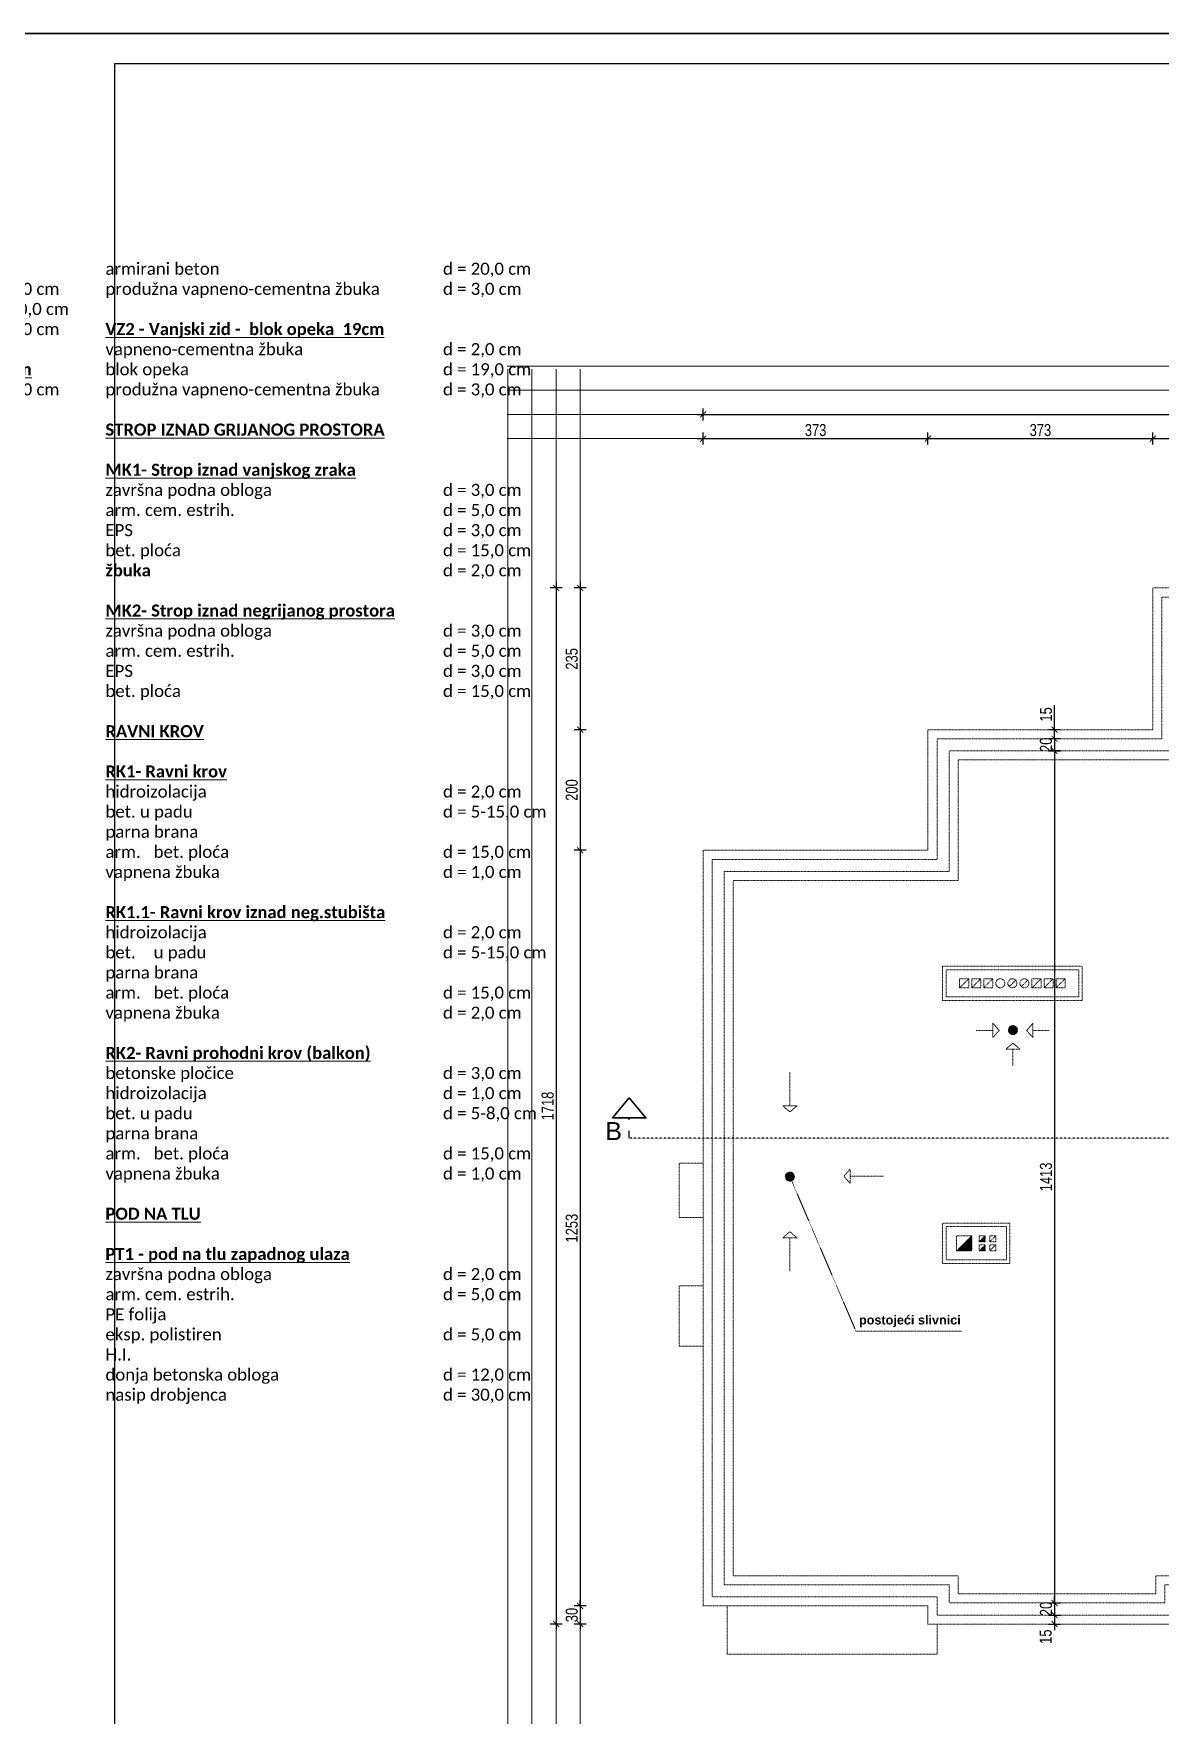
# Model space of a CAD drawing. Header units: millimetres. Extents: x 195897 to 285417, y -229751 to -116129.
# Drawn here: x 237595 to 239464, y -223615 to -220827 of the extents above; entities that cross this region are included whole.
import ezdxf

# ---------------------------------------------------------------- set-up
doc = ezdxf.new("R2010")
doc.units = ezdxf.units.MM
doc.header["$PDMODE"] = 2
doc.linetypes.add('ACAD_ISO03W100', pattern=[30, 12, -18])
doc.linetypes.add('HIDDEN', pattern=[0.375, 0.25, -0.125])
doc.layers.get('0').update_dxf_attribs({"lineweight": 0})
doc.layers.get('Defpoints').update_dxf_attribs({"color": 250, "lineweight": 0})
for name, color, linetype, lineweight in [('05-podgled-tanko', 144, 'HIDDEN', 0), ('07-kote', 70, 'Continuous', 9), ('D-šrafura', 252, 'Continuous', 9), ('Kote', 1, 'Continuous', 15)]:
    doc.layers.add(name, color=color, linetype=linetype, lineweight=lineweight)
doc.layers.add('Kucni_broj', color=2, linetype='Continuous', plot=False)
doc.layers.add('SAST_Linija sastavnice', color=255, linetype='Continuous', plot=False)
doc.layers.add('zidovi', color=1, linetype='Continuous')
doc.styles.add('OPIS', font='hrcom.shx', dxfattribs={"width": 0.8, "height": 20})
doc.styles.get("Standard").update_dxf_attribs({"font": 'arial.ttf', "height": 600})
doc.styles.add('tahoma10', font='tahoma.ttf', dxfattribs={"height": 2})
doc.styles.add('Tekst15', font='arial.ttf', dxfattribs={"height": 15})
doc.dimstyles.new('ISO-25', dxfattribs={"dimtxt": 20, "dimasz": 10, "dimexe": 10, "dimexo": 10, "dimgap": 4, "dimtad": 1, "dimdec": 0, "dimtxsty": 'OPIS', "dimblk": 'ARCHTICK', "dimcen": 10, "dimdle": 10, "dimadec": 0, "dimazin": 0, "dimtfac": 1, "dimtdec": 0, "dimtix": 1, "dimtmove": 0, "dimatfit": 3, "dimldrblk": 'ARCHTICK', "dimfxl": 10, "dimfxlon": 1, "dimarcsym": 0})

# ---------------------------------------------------------------- blocks, each defined once
blk = doc.blocks.new('_ArchTick')
at = {"color": 0, "linetype": 'ByBlock', "lineweight": 0, "const_width": 0.15}
blk.add_lwpolyline([(-0.5, -0.5), (0.5, 0.5)], dxfattribs=at)
blk = doc.blocks.new('*D1706')
at = {"layer": '07-kote', "color": 0, "linetype": 'ByBlock', "lineweight": -2, "ltscale": 5, "transparency": 16777216}
for p, q in [((238695.4, -221498.2), (239088.4, -221498.2)), ((238705.4, -221508.2), (238705.4, -221488.2)), ((239078.4, -221508.2), (239078.4, -221488.2))]:
    blk.add_line(p, q, dxfattribs=at)
at = {"layer": 'Defpoints', "color": 0, "linetype": 'ByBlock', "ltscale": 5, "transparency": 16777216}
for p in [(239078.4, -221498.2), (238705.4, -222181), (239078.4, -222181)]:
    blk.add_point(p, dxfattribs=at)
at = {"layer": '07-kote', "color": 0, "linetype": 'ByBlock', "lineweight": -2, "ltscale": 5, "transparency": 16777216, "xscale": 10, "yscale": 10, "zscale": 10, "rotation": 180}
blk.add_blockref('_ArchTick', (238705.4, -221498.2), dxfattribs=at)
at = {"layer": '07-kote', "color": 0, "linetype": 'ByBlock', "lineweight": -2, "ltscale": 5, "transparency": 16777216, "xscale": 10, "yscale": 10, "zscale": 10}
blk.add_blockref('_ArchTick', (239078.4, -221498.2), dxfattribs=at)
at = {"layer": '07-kote', "color": 0, "linetype": 'ByBlock', "ltscale": 5, "transparency": 16777216, "insert": (238891.9, -221484.2), "char_height": 20, "attachment_point": 5, "style": 'OPIS'}
blk.add_mtext('373', dxfattribs=at)
blk = doc.blocks.new('*D1707')
at = {"layer": '07-kote', "color": 0, "linetype": 'ByBlock', "lineweight": -2, "ltscale": 5, "transparency": 16777216}
for p, q in [((239068.4, -221498.2), (239461.4, -221498.2)), ((239078.4, -221508.2), (239078.4, -221488.2)), ((239451.4, -221508.2), (239451.4, -221488.2))]:
    blk.add_line(p, q, dxfattribs=at)
at = {"layer": 'Defpoints', "color": 0, "linetype": 'ByBlock', "ltscale": 5, "transparency": 16777216}
for p in [(239451.4, -221498.2), (239451.4, -221746), (239078.4, -222181)]:
    blk.add_point(p, dxfattribs=at)
at = {"layer": '07-kote', "color": 0, "linetype": 'ByBlock', "lineweight": -2, "ltscale": 5, "transparency": 16777216, "xscale": 10, "yscale": 10, "zscale": 10, "rotation": 180}
blk.add_blockref('_ArchTick', (239078.4, -221498.2), dxfattribs=at)
at = {"layer": '07-kote', "color": 0, "linetype": 'ByBlock', "lineweight": -2, "ltscale": 5, "transparency": 16777216, "xscale": 10, "yscale": 10, "zscale": 10}
blk.add_blockref('_ArchTick', (239451.4, -221498.2), dxfattribs=at)
at = {"layer": '07-kote', "color": 0, "linetype": 'ByBlock', "ltscale": 5, "transparency": 16777216, "insert": (239264.9, -221484.2), "char_height": 20, "attachment_point": 5, "style": 'OPIS'}
blk.add_mtext('373', dxfattribs=at)
blk = doc.blocks.new('*D1708')
at = {"layer": '07-kote', "color": 0, "linetype": 'ByBlock', "lineweight": -2, "ltscale": 5, "transparency": 16777216}
for p, q in [((239441.4, -221498.2), (240262.4, -221498.2)), ((239451.4, -221508.2), (239451.4, -221488.2)), ((240252.4, -221508.2), (240252.4, -221488.2))]:
    blk.add_line(p, q, dxfattribs=at)
at = {"layer": 'Defpoints', "color": 0, "linetype": 'ByBlock', "ltscale": 5, "transparency": 16777216}
for p in [(240252.4, -221498.2), (239451.4, -221746), (240252.4, -221746)]:
    blk.add_point(p, dxfattribs=at)
at = {"layer": '07-kote', "color": 0, "linetype": 'ByBlock', "lineweight": -2, "ltscale": 5, "transparency": 16777216, "xscale": 10, "yscale": 10, "zscale": 10, "rotation": 180}
blk.add_blockref('_ArchTick', (239451.4, -221498.2), dxfattribs=at)
at = {"layer": '07-kote', "color": 0, "linetype": 'ByBlock', "lineweight": -2, "ltscale": 5, "transparency": 16777216, "xscale": 10, "yscale": 10, "zscale": 10}
blk.add_blockref('_ArchTick', (240252.4, -221498.2), dxfattribs=at)
at = {"layer": '07-kote', "color": 0, "linetype": 'ByBlock', "ltscale": 5, "transparency": 16777216, "insert": (239851.9, -221484.2), "char_height": 20, "attachment_point": 5, "style": 'OPIS'}
blk.add_mtext('801', dxfattribs=at)
blk = doc.blocks.new('*D1710')
at = {"layer": '07-kote', "color": 0, "linetype": 'ByBlock', "lineweight": -2, "ltscale": 5, "transparency": 16777216}
for p, q in [((238511.4, -221746), (238491.4, -221746)), ((238501.4, -221736), (238501.4, -221991)), ((238511.4, -221981), (238491.4, -221981))]:
    blk.add_line(p, q, dxfattribs=at)
at = {"layer": 'Defpoints', "color": 0, "linetype": 'ByBlock', "ltscale": 5, "transparency": 16777216}
for p in [(239451.4, -221746), (238501.4, -221981), (239451.4, -221981)]:
    blk.add_point(p, dxfattribs=at)
at = {"layer": '07-kote', "color": 0, "linetype": 'ByBlock', "lineweight": -2, "ltscale": 5, "transparency": 16777216, "xscale": 10, "yscale": 10, "zscale": 10}
for p, rotation in [((238501.4, -221746), 90), ((238501.4, -221981), 270)]:
    blk.add_blockref('_ArchTick', p, dxfattribs=dict(at, rotation=rotation))
at = {"layer": '07-kote', "color": 0, "linetype": 'ByBlock', "ltscale": 5, "transparency": 16777216, "insert": (238487.4, -221863.5), "char_height": 20, "attachment_point": 5, "rotation": 90, "style": 'OPIS'}
blk.add_mtext('235', dxfattribs=at)
blk = doc.blocks.new('*D1711')
at = {"layer": '07-kote', "color": 0, "linetype": 'ByBlock', "lineweight": -2, "ltscale": 5, "transparency": 16777216}
for p, q in [((238501.4, -221971), (238501.4, -222191)), ((238511.4, -221981), (238491.4, -221981)), ((238511.4, -222181), (238491.4, -222181))]:
    blk.add_line(p, q, dxfattribs=at)
at = {"layer": 'Defpoints', "color": 0, "linetype": 'ByBlock', "ltscale": 5, "transparency": 16777216}
for p in [(239451.4, -221981), (238501.4, -222181), (239078.4, -222181)]:
    blk.add_point(p, dxfattribs=at)
at = {"layer": '07-kote', "color": 0, "linetype": 'ByBlock', "lineweight": -2, "ltscale": 5, "transparency": 16777216, "xscale": 10, "yscale": 10, "zscale": 10}
for p, rotation in [((238501.4, -221981), 90), ((238501.4, -222181), 270)]:
    blk.add_blockref('_ArchTick', p, dxfattribs=dict(at, rotation=rotation))
at = {"layer": '07-kote', "color": 0, "linetype": 'ByBlock', "ltscale": 5, "transparency": 16777216, "insert": (238487.4, -222081), "char_height": 20, "attachment_point": 5, "rotation": 90, "style": 'OPIS'}
blk.add_mtext('200', dxfattribs=at)
blk = doc.blocks.new('*D1712')
at = {"layer": '07-kote', "color": 0, "linetype": 'ByBlock', "lineweight": -2, "ltscale": 5, "transparency": 16777216}
for p, q in [((238511.4, -222181), (238491.4, -222181)), ((238501.4, -222171), (238501.4, -223444)), ((238511.4, -223434), (238491.4, -223434))]:
    blk.add_line(p, q, dxfattribs=at)
at = {"layer": 'Defpoints', "color": 0, "linetype": 'ByBlock', "ltscale": 5, "transparency": 16777216}
for p in [(239078.4, -222181), (238501.4, -223434), (238705.4, -223434)]:
    blk.add_point(p, dxfattribs=at)
at = {"layer": '07-kote', "color": 0, "linetype": 'ByBlock', "lineweight": -2, "ltscale": 5, "transparency": 16777216, "xscale": 10, "yscale": 10, "zscale": 10}
for p, rotation in [((238501.4, -222181), 90), ((238501.4, -223434), 270)]:
    blk.add_blockref('_ArchTick', p, dxfattribs=dict(at, rotation=rotation))
at = {"layer": '07-kote', "color": 0, "linetype": 'ByBlock', "ltscale": 5, "transparency": 16777216, "insert": (238487.4, -222807.5), "char_height": 20, "attachment_point": 5, "rotation": 90, "style": 'OPIS'}
blk.add_mtext('1253', dxfattribs=at)
blk = doc.blocks.new('*D1713')
at = {"layer": '07-kote', "color": 0, "linetype": 'ByBlock', "lineweight": -2, "ltscale": 5, "transparency": 16777216}
for p, q in [((238501.4, -223434), (238501.4, -223424)), ((238511.4, -223434), (238491.4, -223434)), ((238501.4, -223434), (238501.4, -223464)), ((238511.4, -223464), (238491.4, -223464)), ((238501.4, -223464), (238501.4, -223474))]:
    blk.add_line(p, q, dxfattribs=at)
at = {"layer": 'Defpoints', "color": 0, "linetype": 'ByBlock', "ltscale": 5, "transparency": 16777216}
for p in [(238705.4, -223434), (238501.4, -223464), (239078.4, -223464)]:
    blk.add_point(p, dxfattribs=at)
at = {"layer": '07-kote', "color": 0, "linetype": 'ByBlock', "lineweight": -2, "ltscale": 5, "transparency": 16777216, "xscale": 10, "yscale": 10, "zscale": 10}
for p, rotation in [((238501.4, -223434), 270), ((238501.4, -223464), 90)]:
    blk.add_blockref('_ArchTick', p, dxfattribs=dict(at, rotation=rotation))
at = {"layer": '07-kote', "color": 0, "linetype": 'ByBlock', "ltscale": 5, "transparency": 16777216, "insert": (238487.4, -223449), "char_height": 20, "attachment_point": 5, "rotation": 90, "style": 'OPIS'}
blk.add_mtext('30', dxfattribs=at)
blk = doc.blocks.new('*D1717')
at = {"layer": '07-kote', "color": 0, "linetype": 'ByBlock', "lineweight": -2, "ltscale": 5, "transparency": 16777216}
for p, q in [((238695.4, -223698), (239088.4, -223698)), ((238705.4, -223688), (238705.4, -223708)), ((239078.4, -223688), (239078.4, -223708))]:
    blk.add_line(p, q, dxfattribs=at)
at = {"layer": 'Defpoints', "color": 0, "linetype": 'ByBlock', "ltscale": 5, "transparency": 16777216}
for p in [(238705.4, -223434), (239078.4, -223434), (239078.4, -223698)]:
    blk.add_point(p, dxfattribs=at)
at = {"layer": '07-kote', "color": 0, "linetype": 'ByBlock', "lineweight": -2, "ltscale": 5, "transparency": 16777216, "xscale": 10, "yscale": 10, "zscale": 10, "rotation": 180}
blk.add_blockref('_ArchTick', (238705.4, -223698), dxfattribs=at)
at = {"layer": '07-kote', "color": 0, "linetype": 'ByBlock', "lineweight": -2, "ltscale": 5, "transparency": 16777216, "xscale": 10, "yscale": 10, "zscale": 10}
blk.add_blockref('_ArchTick', (239078.4, -223698), dxfattribs=at)
at = {"layer": '07-kote', "color": 0, "linetype": 'ByBlock', "ltscale": 5, "transparency": 16777216, "insert": (238891.9, -223684), "char_height": 20, "attachment_point": 5, "style": 'OPIS'}
blk.add_mtext('373', dxfattribs=at)
blk = doc.blocks.new('*D1718')
at = {"layer": '07-kote', "color": 0, "linetype": 'ByBlock', "lineweight": -2, "ltscale": 5, "transparency": 16777216}
for p, q in [((239068.4, -223698), (239516.4, -223698)), ((239078.4, -223688), (239078.4, -223708)), ((239506.4, -223688), (239506.4, -223708))]:
    blk.add_line(p, q, dxfattribs=at)
at = {"layer": 'Defpoints', "color": 0, "linetype": 'ByBlock', "ltscale": 5, "transparency": 16777216}
for p in [(239078.4, -223434), (239506.4, -223464), (239506.4, -223698)]:
    blk.add_point(p, dxfattribs=at)
at = {"layer": '07-kote', "color": 0, "linetype": 'ByBlock', "lineweight": -2, "ltscale": 5, "transparency": 16777216, "xscale": 10, "yscale": 10, "zscale": 10, "rotation": 180}
blk.add_blockref('_ArchTick', (239078.4, -223698), dxfattribs=at)
at = {"layer": '07-kote', "color": 0, "linetype": 'ByBlock', "lineweight": -2, "ltscale": 5, "transparency": 16777216, "xscale": 10, "yscale": 10, "zscale": 10}
blk.add_blockref('_ArchTick', (239506.4, -223698), dxfattribs=at)
at = {"layer": '07-kote', "color": 0, "linetype": 'ByBlock', "ltscale": 5, "transparency": 16777216, "insert": (239292.4, -223684), "char_height": 20, "attachment_point": 5, "style": 'OPIS'}
blk.add_mtext('428', dxfattribs=at)
blk = doc.blocks.new('*D1723')
at = {"layer": '07-kote', "color": 0, "linetype": 'ByBlock', "lineweight": -2, "ltscale": 5, "transparency": 16777216}
for p, q in [((238695.4, -221458.2), (241379.4, -221458.2)), ((238705.4, -221468.2), (238705.4, -221448.2)), ((241369.4, -221468.2), (241369.4, -221448.2))]:
    blk.add_line(p, q, dxfattribs=at)
at = {"layer": 'Defpoints', "color": 0, "linetype": 'ByBlock', "ltscale": 5, "transparency": 16777216}
for p in [(241369.4, -221458.2), (238705.4, -221488.2), (241369.4, -221488.2)]:
    blk.add_point(p, dxfattribs=at)
at = {"layer": '07-kote', "color": 0, "linetype": 'ByBlock', "lineweight": -2, "ltscale": 5, "transparency": 16777216, "xscale": 10, "yscale": 10, "zscale": 10, "rotation": 180}
blk.add_blockref('_ArchTick', (238705.4, -221458.2), dxfattribs=at)
at = {"layer": '07-kote', "color": 0, "linetype": 'ByBlock', "lineweight": -2, "ltscale": 5, "transparency": 16777216, "xscale": 10, "yscale": 10, "zscale": 10}
blk.add_blockref('_ArchTick', (241369.4, -221458.2), dxfattribs=at)
at = {"layer": '07-kote', "color": 0, "linetype": 'ByBlock', "ltscale": 5, "transparency": 16777216, "insert": (240037.4, -221444.2), "char_height": 20, "attachment_point": 5, "style": 'OPIS'}
blk.add_mtext('2664', dxfattribs=at)
blk = doc.blocks.new('*D1724')
at = {"layer": '07-kote', "color": 0, "linetype": 'ByBlock', "lineweight": -2, "ltscale": 5, "transparency": 16777216}
for p, q in [((239288.2, -221981), (239288.2, -221940.2)), ((239288.2, -221996), (239288.2, -221971)), ((239298.2, -221981), (239278.2, -221981)), ((239298.2, -221996), (239278.2, -221996))]:
    blk.add_line(p, q, dxfattribs=at)
at = {"layer": 'Defpoints', "color": 0, "linetype": 'ByBlock', "ltscale": 5, "transparency": 16777216}
for p in [(239288.2, -221996), (239318.7, -221981), (239318.7, -221996)]:
    blk.add_point(p, dxfattribs=at)
at = {"layer": '07-kote', "color": 0, "linetype": 'ByBlock', "lineweight": -2, "ltscale": 5, "transparency": 16777216, "xscale": 10, "yscale": 10, "zscale": 10}
for p, rotation in [((239288.2, -221981), 90), ((239288.2, -221996), 270)]:
    blk.add_blockref('_ArchTick', p, dxfattribs=dict(at, rotation=rotation))
at = {"layer": '07-kote', "color": 0, "linetype": 'ByBlock', "ltscale": 5, "transparency": 16777216, "insert": (239274.2, -221955.6), "char_height": 20, "attachment_point": 5, "rotation": 90, "style": 'OPIS'}
blk.add_mtext('15', dxfattribs=at)
blk = doc.blocks.new('*D1725')
at = {"layer": '07-kote', "color": 0, "linetype": 'ByBlock', "lineweight": -2, "ltscale": 5, "transparency": 16777216}
for p, q in [((239298.2, -221996), (239278.2, -221996)), ((239288.2, -221996), (239288.2, -221986)), ((239288.2, -221996), (239288.2, -222016)), ((239298.2, -222016), (239278.2, -222016)), ((239288.2, -222016), (239288.2, -222026))]:
    blk.add_line(p, q, dxfattribs=at)
at = {"layer": 'Defpoints', "color": 0, "linetype": 'ByBlock', "ltscale": 5, "transparency": 16777216}
for p in [(239318.7, -221996), (239288.2, -222016), (239540.2, -222016)]:
    blk.add_point(p, dxfattribs=at)
at = {"layer": '07-kote', "color": 0, "linetype": 'ByBlock', "lineweight": -2, "ltscale": 5, "transparency": 16777216, "xscale": 10, "yscale": 10, "zscale": 10}
for p, rotation in [((239288.2, -221996), 270), ((239288.2, -222016), 90)]:
    blk.add_blockref('_ArchTick', p, dxfattribs=dict(at, rotation=rotation))
at = {"layer": '07-kote', "color": 0, "linetype": 'ByBlock', "ltscale": 5, "transparency": 16777216, "insert": (239274.2, -222006), "char_height": 20, "attachment_point": 5, "rotation": 90, "style": 'OPIS'}
blk.add_mtext('20', dxfattribs=at)
blk = doc.blocks.new('*D1726')
at = {"layer": '07-kote', "color": 0, "linetype": 'ByBlock', "lineweight": -2, "ltscale": 5, "transparency": 16777216}
for p, q in [((239278.2, -222016), (239298.2, -222016)), ((239288.2, -222006), (239288.2, -223439)), ((239278.2, -223429), (239298.2, -223429))]:
    blk.add_line(p, q, dxfattribs=at)
at = {"layer": 'Defpoints', "color": 0, "linetype": 'ByBlock', "ltscale": 5, "transparency": 16777216}
for p in [(239264.9, -222016), (239264.2, -223429), (239288.2, -223429)]:
    blk.add_point(p, dxfattribs=at)
at = {"layer": '07-kote', "color": 0, "linetype": 'ByBlock', "lineweight": -2, "ltscale": 5, "transparency": 16777216, "xscale": 10, "yscale": 10, "zscale": 10}
for p, rotation in [((239288.2, -222016), 90), ((239288.2, -223429), 270)]:
    blk.add_blockref('_ArchTick', p, dxfattribs=dict(at, rotation=rotation))
at = {"layer": '07-kote', "color": 0, "linetype": 'ByBlock', "ltscale": 5, "transparency": 16777216, "insert": (239274.2, -222722.5), "char_height": 20, "attachment_point": 5, "rotation": 90, "style": 'OPIS'}
blk.add_mtext('1413', dxfattribs=at)
blk = doc.blocks.new('*D1727')
at = {"layer": '07-kote', "color": 0, "linetype": 'ByBlock', "lineweight": -2, "ltscale": 5, "transparency": 16777216}
for p, q in [((238471.4, -221746), (238451.4, -221746)), ((238461.4, -221736), (238461.4, -223474)), ((238471.4, -223464), (238451.4, -223464))]:
    blk.add_line(p, q, dxfattribs=at)
at = {"layer": 'Defpoints', "color": 0, "linetype": 'ByBlock', "ltscale": 5, "transparency": 16777216}
for p in [(238491.4, -221746), (238461.4, -223464), (238491.4, -223464)]:
    blk.add_point(p, dxfattribs=at)
at = {"layer": '07-kote', "color": 0, "linetype": 'ByBlock', "lineweight": -2, "ltscale": 5, "transparency": 16777216, "xscale": 10, "yscale": 10, "zscale": 10}
for p, rotation in [((238461.4, -221746), 90), ((238461.4, -223464), 270)]:
    blk.add_blockref('_ArchTick', p, dxfattribs=dict(at, rotation=rotation))
at = {"layer": '07-kote', "color": 0, "linetype": 'ByBlock', "ltscale": 5, "transparency": 16777216, "insert": (238447.4, -222605), "char_height": 20, "attachment_point": 5, "rotation": 90, "style": 'OPIS'}
blk.add_mtext('1718', dxfattribs=at)
blk = doc.blocks.new('*D1728')
at = {"layer": '07-kote', "color": 0, "linetype": 'ByBlock', "lineweight": -2, "ltscale": 5, "transparency": 16777216}
for p, q in [((238705.4, -223728), (238705.4, -223748)), ((241369.4, -223728), (241369.4, -223748)), ((238695.4, -223738), (241379.4, -223738))]:
    blk.add_line(p, q, dxfattribs=at)
at = {"layer": 'Defpoints', "color": 0, "linetype": 'ByBlock', "ltscale": 5, "transparency": 16777216}
for p in [(241369.4, -223366), (238705.4, -223434), (241369.4, -223738)]:
    blk.add_point(p, dxfattribs=at)
at = {"layer": '07-kote', "color": 0, "linetype": 'ByBlock', "lineweight": -2, "ltscale": 5, "transparency": 16777216, "xscale": 10, "yscale": 10, "zscale": 10, "rotation": 180}
blk.add_blockref('_ArchTick', (238705.4, -223738), dxfattribs=at)
at = {"layer": '07-kote', "color": 0, "linetype": 'ByBlock', "lineweight": -2, "ltscale": 5, "transparency": 16777216, "xscale": 10, "yscale": 10, "zscale": 10}
blk.add_blockref('_ArchTick', (241369.4, -223738), dxfattribs=at)
at = {"layer": '07-kote', "color": 0, "linetype": 'ByBlock', "ltscale": 5, "transparency": 16777216, "insert": (240037.4, -223724), "char_height": 20, "attachment_point": 5, "style": 'OPIS'}
blk.add_mtext('2664', dxfattribs=at)
blk = doc.blocks.new('*D1907')
at = {"layer": '07-kote', "color": 0, "linetype": 'ByBlock', "lineweight": -2, "ltscale": 5, "transparency": 16777216}
for p, q in [((239288.2, -223429), (239288.2, -223419)), ((239278.2, -223429), (239298.2, -223429)), ((239278.2, -223449), (239298.2, -223449)), ((239288.2, -223429), (239288.2, -223449)), ((239288.2, -223449), (239288.2, -223459))]:
    blk.add_line(p, q, dxfattribs=at)
at = {"layer": 'Defpoints', "color": 0, "linetype": 'ByBlock', "ltscale": 5, "transparency": 16777216}
for p in [(239093.4, -223449), (239113.4, -223429), (239288.2, -223449)]:
    blk.add_point(p, dxfattribs=at)
at = {"layer": '07-kote', "color": 0, "linetype": 'ByBlock', "lineweight": -2, "ltscale": 5, "transparency": 16777216, "xscale": 10, "yscale": 10, "zscale": 10}
for p, rotation in [((239288.2, -223429), 270), ((239288.2, -223449), 90)]:
    blk.add_blockref('_ArchTick', p, dxfattribs=dict(at, rotation=rotation))
at = {"layer": '07-kote', "color": 0, "linetype": 'ByBlock', "ltscale": 5, "transparency": 16777216, "insert": (239274.2, -223439), "char_height": 20, "attachment_point": 5, "rotation": 90, "style": 'OPIS'}
blk.add_mtext('20', dxfattribs=at)
blk = doc.blocks.new('*D1908')
at = {"layer": '07-kote', "color": 0, "linetype": 'ByBlock', "lineweight": -2, "ltscale": 5, "transparency": 16777216}
for p, q in [((239278.2, -223449), (239298.2, -223449)), ((239288.2, -223439), (239288.2, -223474)), ((239278.2, -223464), (239298.2, -223464))]:
    blk.add_line(p, q, dxfattribs=at)
at = {"layer": 'Defpoints', "color": 0, "linetype": 'ByBlock', "ltscale": 5, "transparency": 16777216}
for p in [(239093.4, -223449), (239078.4, -223464), (239288.2, -223464)]:
    blk.add_point(p, dxfattribs=at)
at = {"layer": '07-kote', "color": 0, "linetype": 'ByBlock', "lineweight": -2, "ltscale": 5, "transparency": 16777216, "xscale": 10, "yscale": 10, "zscale": 10}
for p, rotation in [((239288.2, -223449), 90), ((239288.2, -223464), 270)]:
    blk.add_blockref('_ArchTick', p, dxfattribs=dict(at, rotation=rotation))
at = {"layer": '07-kote', "color": 0, "linetype": 'ByBlock', "ltscale": 5, "transparency": 16777216, "insert": (239273.6, -223484.9), "char_height": 20, "attachment_point": 5, "rotation": 90, "style": 'OPIS'}
blk.add_mtext('15', dxfattribs=at)

msp = doc.modelspace()

# ---------------------------------------------------------------- hatches: boundary and pattern name
at = {"layer": '05-podgled-tanko'}
h = msp.add_hatch(color=256, dxfattribs=at)
h.dxf.hatch_style = 1
h.paths.add_polyline_path([(239125.9, -222845), (239150.9, -222845), (239150.9, -222820)])
h.dxf.unprotected_set("ltscale", 0)
h = msp.add_hatch(color=256, dxfattribs=at)
h.dxf.hatch_style = 1
h.paths.add_polyline_path([(239173.4, -222820), (239163.4, -222830), (239173.4, -222830)])
h.paths.add_polyline_path([(239163.4, -222845), (239173.4, -222845), (239173.4, -222835)])
h.dxf.unprotected_set("ltscale", 0)
at = {"layer": 'D-šrafura', "linetype": 'ByBlock', "lineweight": 0, "ltscale": 5}
h = msp.add_hatch(dxfattribs=at)
h.set_pattern_fill('ANSI37', color=256, scale=0.5, angle=180)
h.set_pattern_definition([(225, (480406.9826, -445201.1187), (1.122532015, -1.122532015), []), (315, (480406.9826, -445201.1187), (1.122532015, 1.122532015), [])])
edge = h.paths.add_edge_path()
edge.add_arc((239219.3, -222479.1), 6.5, 0, 360)
h = msp.add_hatch(dxfattribs=at)
h.set_pattern_fill('ANSI37', color=256, scale=0.5)
edge = h.paths.add_edge_path()
edge.add_arc((238849.2, -222722), 6.5, 0, 360)

# ---------------------------------------------------------------- linework, layer by layer
at = {"layer": '05-podgled-tanko', "ltscale": 0.3}
for p, q in [((239108.4, -222379), (239328.4, -222379)), ((239108.4, -222379), (239108.4, -222424)), ((239328.4, -222379), (239328.4, -222424)), ((239328.4, -222424), (239108.4, -222424)), ((239108.4, -222805), (239208.4, -222805)), ((239108.4, -222860), (239108.4, -222805)), ((239208.4, -222860), (239208.4, -222805)), ((239208.4, -222860), (239108.4, -222860))]:
    msp.add_line(p, q, dxfattribs=at)
at = {"layer": '05-podgled-tanko'}
for p, q in [((239145.9, -222394), (239130.9, -222409)), ((239165.9, -222394), (239150.9, -222409)), ((239185.9, -222394), (239170.9, -222409)), ((239265.9, -222394), (239250.9, -222409)), ((239285.9, -222394), (239270.9, -222409)), ((239305.9, -222394), (239290.9, -222409)), ((239223.7, -222396.2), (239213.1, -222406.8)), ((239243.7, -222396.2), (239233.1, -222406.8)), ((239150.9, -222820), (239125.9, -222845)), ((239173.4, -222820), (239163.4, -222830)), ((239173.4, -222835), (239163.4, -222845)), ((239190.9, -222820), (239180.9, -222830)), ((239190.9, -222835), (239180.9, -222845)), ((238745.4, -223434), (238745.4, -223514)), ((239093.4, -223444), (239093.4, -223449)), ((239093.4, -223464), (239093.4, -223514)), ((238745.4, -223514), (239093.4, -223514))]:
    msp.add_line(p, q, dxfattribs=at).dxf.unprotected_set("ltscale", 0)
for points in [[(240251.4, -223256), (240943.4, -223256), (240943.4, -223366), (241369.4, -223366), (241369.4, -221936), (240252.4, -221936), (240252.4, -221746), (239451.4, -221746), (239451.4, -221981), (239078.4, -221981), (239078.4, -222181), (238705.4, -222181), (238705.4, -223434), (239078.4, -223434), (239078.4, -223464), (239506.4, -223464), (239506.4, -223434), (239879.4, -223434), (239879.4, -223310)], [(239829.4, -223310), (239829.4, -223384), (239456.4, -223384), (239456.4, -223414), (239128.4, -223414), (239128.4, -223384), (238755.4, -223384), (238755.4, -222231), (239128.4, -222231), (239128.4, -222031), (239501.4, -222031), (239501.4, -221796), (240202.4, -221796), (240202.4, -221986), (241319.4, -221986), (241319.4, -223316), (240993.4, -223316), (240993.4, -223206), (240252.4, -223206)], [(239196.5, -222479.7), (239186.2, -222491.5), (239186.2, -222467.8), (239196.5, -222479.7)], [(239242.1, -222479.7), (239252.4, -222491.5), (239252.4, -222467.8), (239242.1, -222479.7)], [(239186.2, -222479.7), (239158.5, -222479.7)], [(239219.3, -222500.6), (239231.2, -222510.9), (239207.4, -222510.9), (239219.3, -222500.6)], [(239252.4, -222479.7), (239280.1, -222479.7)], [(239219.3, -222510.9), (239219.3, -222538.6)], [(238849.2, -222604.6), (238849.2, -222549.1)], [(238849.2, -222614.8), (238861.1, -222604.6), (238837.4, -222604.6), (238849.2, -222614.8)], [(238705.4, -222700), (238665.4, -222700), (238665.4, -222790), (238705.4, -222790)], [(238849.2, -222722), (238958.9, -222978.3), (239133.9, -222978.3)], [(238938.8, -222721.4), (238949.1, -222709.6), (238949.1, -222733.3), (238938.8, -222721.4)], [(238949.1, -222721.4), (239004.5, -222721.4)], [(238849.2, -222813.4), (238861.1, -222823.7), (238837.4, -222823.7), (238849.2, -222813.4)], [(238849.2, -222823.7), (238849.2, -222879.1)], [(238705.4, -222903), (238665.4, -222903), (238665.4, -223003), (238705.4, -223003)], [(238740.4, -223399), (239113.4, -223399), (239113.4, -223429), (239471.4, -223429), (239471.4, -223399), (239844.4, -223399), (239844.4, -223310)]]:
    msp.add_lwpolyline(points, dxfattribs=at).dxf.unprotected_set("ltscale", 0)
at = {"layer": '05-podgled-tanko', "ltscale": 0.3}
for points in [[(240237.4, -223241), (240958.4, -223241), (240958.4, -223351), (241354.4, -223351), (241354.4, -221951), (240237.4, -221951), (240237.4, -221761), (239466.4, -221761), (239466.4, -221996), (239093.4, -221996), (239093.4, -222196), (238720.4, -222196), (238720.4, -223419), (239093.4, -223419), (239093.4, -223449), (239491.4, -223449), (239491.4, -223419), (239864.4, -223419), (239864.4, -223310)], [(238740.4, -223399), (238740.4, -222216), (239113.4, -222216), (239113.4, -222016), (239486.4, -222016), (239486.4, -221781), (240217.4, -221781), (240217.4, -221971), (241334.4, -221971), (241334.4, -223331), (240978.4, -223331), (240978.4, -223221), (240237.4, -223221)]]:
    msp.add_lwpolyline(points, dxfattribs=at)
at = {"layer": '05-podgled-tanko'}
for points in [[(239102.4, -222373), (239334.4, -222373), (239334.4, -222430), (239102.4, -222430)], [(239130.9, -222394), (239145.9, -222394), (239145.9, -222409), (239130.9, -222409)], [(239150.9, -222394), (239165.9, -222394), (239165.9, -222409), (239150.9, -222409)], [(239170.9, -222394), (239185.9, -222394), (239185.9, -222409), (239170.9, -222409)], [(239250.9, -222394), (239265.9, -222394), (239265.9, -222409), (239250.9, -222409)], [(239270.9, -222394), (239285.9, -222394), (239285.9, -222409), (239270.9, -222409)], [(239290.9, -222394), (239305.9, -222394), (239305.9, -222409), (239290.9, -222409)], [(239102.4, -222799), (239214.4, -222799), (239214.4, -222866), (239102.4, -222866)], [(239150.9, -222820), (239125.9, -222820), (239125.9, -222845), (239150.9, -222845)], [(239173.4, -222820), (239163.4, -222820), (239163.4, -222830), (239173.4, -222830)], [(239173.4, -222845), (239163.4, -222845), (239163.4, -222835), (239173.4, -222835)], [(239190.9, -222820), (239180.9, -222820), (239180.9, -222830), (239190.9, -222830)], [(239190.9, -222845), (239180.9, -222845), (239180.9, -222835), (239190.9, -222835)]]:
    msp.add_lwpolyline(points, close=True, dxfattribs=at).dxf.unprotected_set("ltscale", 0)
for centre, radius in [((239198.4, -222401.5), 7.5), ((239218.4, -222401.5), 7.5), ((239238.4, -222401.5), 7.5), ((239219.3, -222479.1), 7.5), ((239219.3, -222479.1), 6.5), ((238849.2, -222722), 7.5), ((238849.2, -222722), 6.5)]:
    msp.add_circle(centre, radius, dxfattribs=at).dxf.unprotected_set("ltscale", 0)
at = {"layer": 'Defpoints', "linetype": 'ByBlock', "ltscale": 5}
for points in [[(238380.4, -221378.2), (241675.2, -221378.2)], [(238381.4, -223801), (238381.4, -221383.1)], [(238421.4, -223801), (238421.4, -221383.1)], [(238461.4, -223801), (238461.4, -221383.1)], [(238501.4, -223801), (238501.4, -221383.1)], [(238380.4, -221418.2), (241675.2, -221418.2)], [(238380.4, -221458.2), (241675.2, -221458.2)], [(238380.4, -221498.2), (241675.2, -221498.2)]]:
    msp.add_lwpolyline(points, dxfattribs=at)
at = {"layer": 'Kucni_broj'}
for points in [[(237477, -220826.8), (243417, -220826.8), (243417, -225026.8), (237477, -225026.8)], [(237477, -225026.8), (243417, -225026.8), (243417, -220826.8), (237477, -220826.8)]]:
    msp.add_lwpolyline(points, close=True, dxfattribs=at)
at = {"layer": 'SAST_Linija sastavnice'}
msp.add_lwpolyline([(237729, -224976.8), (243367, -224976.8), (243367, -220876.8), (237729, -220876.8)], close=True, dxfattribs=at)
at = {"layer": 'zidovi', "linetype": 'ACAD_ISO03W100'}
msp.add_line((238582.7, -222658.1), (238582.7, -222624.6), dxfattribs=at)
at = {"layer": 'zidovi', "linetype": 'ACAD_ISO03W100', "ltscale": 0.02}
msp.add_line((241463.4, -222658.1), (238582.7, -222658.1), dxfattribs=at)
at = {"layer": 'zidovi', "lineweight": 35}
msp.add_lwpolyline([(238582.7, -222591.6), (238555, -222624.6), (238610.5, -222624.6), (238582.7, -222591.6)], dxfattribs=at)

# ---------------------------------------------------------------- texts
at = {"color": 1}
note = msp.add_mtext_static_columns([''] * 3, width=766.858, gutter_width=0, height=218.2, dxfattribs=dict(at, insert=(236180, -221206.6), char_height=20, attachment_point=1))
for column, words in zip([note] + note.columns.linked_columns, ['{\\fCalibri|b1|i0|c238|p34;\\L\\C256;VANJSKI ZIDOVI\\fCalibri|b0|i0|c238|p34;\\l\\P\\P\\fCalibri|b1|i0|c238|p34;\\L\\PVZ1 - Vanjski zid - armirani beton  20cm \\l\\P\\fCalibri|b0|i0|c238|p34;vapnena žbuka^I                        ^I^Id = 2,0 cm\\Parmirani beton^I^I^I^I^Id = 20,0 cm\\Pprodužna vapneno-cementna žbuka^I^Id = 3,0 cm\\fCalibri|b1|i0|c238|p34;\\L\\P\\PVZ1.1 - Vanjski zid podruma- arm. beton  20cm \\l\\P\\fCalibri|b0|i0|c238|p34;vapnena žbuka^I                        ^I^Id = 2,0 cm\\Parmirani beton^I^I^I^I^Id = 20,0 cm\\Pprodužna vapneno-cementna žbuka^I^Id = 3,0 cm\\fCalibri|b1|i0|c238|p34;\\L\\P\\PVZ1.2 - Vanjski zid neg. stubišta- arm. beton  20cm \\l\\P\\fCalibri|b0|i0|c238|p34;vapnena žbuka^I                        ^I^Id = 2,0 cm\\Parmirani beton^I^I^I^I^Id = 20,0 cm\\Pprodužna vapneno-cementna žbuka^I^Id = 3,0 cm\\fCalibri|b1|i0|c238|p34;\\L\\P\\PVZ2 - Vanjski zid -  blok opeka  19cm\\l \\L\\P\\fCalibri|b0|i0|c238|p34;\\lvapneno-cementna žbuka^I^I^Id = 2,0 cm\\Pblok opeka^I^I^I^I^I^Id = 19,0 cm\\Pprodužna vapneno-cementna žbuka^I^Id = 3,0 cm\\P\\P\\fCalibri|b1|i0|c238|p34;\\LSTROP IZNAD GRIJANOG PROSTORA\\P \\PMK1- Strop iznad vanjskog zraka\\l\\P\\fCalibri|b0|i0|c238|p34;završna podna obloga ^I^I^I^Id = 3,0 cm\\Parm. cem. estrih.^I^I^I^I^Id = 5,0 cm\\PEPS^I^I^I^I^I^I^Id = 3,0 cm\\Pbet. ploća^I^I^I^I^I^Id = 15,0 cm\\fCalibri|b1|i0|c238|p34;\\Pžbuka ^I^I^I^I^I^I\\fCalibri|b0|i0|c238|p34;d = 2,0 cm\\fCalibri|b1|i0|c238|p34;\\P\\L\\PMK2- Strop iznad negrijanog prostora\\l\\P\\fCalibri|b0|i0|c238|p34;završna podna obloga ^I^I^I^Id = 3,0 cm\\Parm. cem. estrih.^I^I^I^I^Id = 5,0 cm\\PEPS^I^I^I^I^I^I^Id = 3,0 cm\\Pbet. ploća^I^I^I^I^I^Id = 15,0 cm\\fCalibri|b1|i0|c238|p34;\\P\\P\\LRAVNI KROV\\P\\l \\P\\LRK1- Ravni krov \\P\\fCalibri|b0|i0|c238|p34;\\lhidroizolacija^I^I^I^I^Id = 2,0 cm\\Pbet. u padu^I^I^I^I^I^Id = 5-15,0 cm\\Pparna brana\\fCalibri|b1|i0|c238|p34;\\P\\fCalibri|b0|i0|c238|p34;arm.^Ibet. ploća^I^I^I^I^Id = 15,0 cm\\Pvapnena žbuka^I^I^I^I^Id = 1,0 cm\\P\\P\\fCalibri|b1|i0|c238|p34;\\LRK1.1- Ravni krov iznad neg.stubišta\\P\\fCalibri|b0|i0|c238|p34;\\lhidroizolacija^I^I^I^I^Id = 2,0 cm\\Pbet.^Iu padu^I^I^I^I^Id = 5-15,0 cm\\Pparna brana\\fCalibri|b1|i0|c238|p34;\\P\\fCalibri|b0|i0|c238|p34;arm.^Ibet. ploća^I^I^I^I^Id = 15,0 cm\\Pvapnena žbuka^I^I^I^I^Id = 2,0 cm\\fCalibri|b1|i0|c238|p34;\\P\\P\\LRK2- Ravni prohodni krov (balkon)\\P\\fCalibri|b0|i0|c238|p34;\\lbetonske pločice^I\\fCalibri|b1|i0|c238|p34;^I^I^I^I\\fCalibri|b0|i0|c238|p34;d = 3,0 cm\\fCalibri|b1|i0|c238|p34;\\P\\fCalibri|b0|i0|c238|p34;hidroizolacija^I^I^I^I^Id = 1,0 cm\\Pbet. u padu^I^I^I^I^I^Id = 5-8,0 cm\\Pparna brana\\fCalibri|b1|i0|c238|p34;\\P\\fCalibri|b0|i0|c238|p34;arm.^Ibet. ploća^I^I^I^I^Id = 15,0 cm\\Pvapnena žbuka^I^I^I^I^Id = 1,0 cm\\fCalibri|b1|i0|c238|p34;\\P\\P\\LPOD NA TLU\\P\\l\\P\\LPT1 - pod na tlu zapadnog ulaza\\P\\fCalibri|b0|i0|c238|p34;\\lzavršna podna obloga ^I^I^I^Id = 2,0 cm\\Parm. cem. estrih.^I^I^I^I^Id = 5,0 cm\\PPE folija\\Peksp. polistiren ^I^I^I^I^Id = 5,0 cm\\PH.I.\\Pdonja betonska obloga ^I^I^I^Id = 12,0 cm\\Pnasip drobjenca^I^I^I^I^Id = 30,0 cm\\P\\P}', '', '']):
    column.text = words
at = {"layer": '05-podgled-tanko', "insert": (238963.9, -222952.2), "char_height": 15, "attachment_point": 1, "style": 'tahoma10'}
msp.add_mtext_dynamic_manual_height_columns('{\\fArial|b1|i0|c238|p34;postojeći slivnici  }', width=728.147, gutter_width=10, heights=[0], dxfattribs=at).dxf.unprotected_set("ltscale", 0)
at = {"layer": 'Kote', "insert": (238542.8, -222631.5), "char_height": 30, "width": 9972.386, "attachment_point": 1, "style": 'Tekst15'}
msp.add_mtext('\\A1;B', dxfattribs=at)

# ---------------------------------------------------------------- dimensions: what is measured, and where the dimension line sits
at = {"layer": '07-kote', "linetype": 'ByBlock', "ltscale": 5}
for base, p1, p2, picture, middle in [((241369.4, -221458.2), (238705.4, -221488.2), (241369.4, -221488.2), '*D1723', (240037.4, -221444.2)), ((239078.4, -221498.2), (238705.4, -222181), (239078.4, -222181), '*D1706', (238891.9, -221484.2)), ((241369.4, -223738), (238705.4, -223434), (241369.4, -223366), '*D1728', (240037.4, -223724)), ((239078.4, -223698), (238705.4, -223434), (239078.4, -223434), '*D1717', (238891.9, -223684))]:
    dim = msp.add_linear_dim(base=base, p1=p1, p2=p2, dimstyle='ISO-25', dxfattribs=at)
    dim.commit()
    dim.dimension.update_dxf_attribs({"geometry": picture, "text_midpoint": middle})
for base, p1, p2, picture, middle in [((239451.4, -221498.2), (239078.4, -222181), (239451.4, -221746), '*D1707', (239264.9, -221484.2)), ((240252.4, -221498.2), (239451.4, -221746), (240252.4, -221746), '*D1708', (239851.9, -221484.2)), ((239506.4, -223698), (239078.4, -223434), (239506.4, -223464), '*D1718', (239292.4, -223684))]:
    dim = msp.add_linear_dim(base=base, p1=p1, p2=p2, dimstyle='ISO-25', override={"dimtmove": 1}, dxfattribs=at)
    dim.commit()
    dim.dimension.update_dxf_attribs({"geometry": picture, "text_midpoint": middle})
for base, p1, p2, picture, middle in [((238461.4, -223464), (238491.4, -221746), (238491.4, -223464), '*D1727', (238447.4, -222605)), ((238501.4, -221981), (239451.4, -221746), (239451.4, -221981), '*D1710', (238487.4, -221863.5)), ((239288.2, -223429), (239264.9, -222016), (239264.2, -223429), '*D1726', (239274.2, -222722.5))]:
    dim = msp.add_linear_dim(base=base, p1=p1, p2=p2, angle=90, dimstyle='ISO-25', dxfattribs=at)
    dim.commit()
    dim.dimension.update_dxf_attribs({"geometry": picture, "text_midpoint": middle})
dim = msp.add_linear_dim(base=(239288.2, -221996), p1=(239318.7, -221981), p2=(239318.7, -221996), angle=90, dimstyle='ISO-25', dxfattribs=at)
dim.commit()
dim.dimension.update_dxf_attribs({"geometry": '*D1724', "text_midpoint": (239288.2, -221955.6), "dimtype": 160})
for base, p1, p2, picture, middle in [((238501.4, -222181), (239451.4, -221981), (239078.4, -222181), '*D1711', (238487.4, -222081)), ((239288.2, -222016), (239318.7, -221996), (239540.2, -222016), '*D1725', (239274.2, -222006)), ((238501.4, -223434), (239078.4, -222181), (238705.4, -223434), '*D1712', (238487.4, -222807.5)), ((238501.4, -223464), (238705.4, -223434), (239078.4, -223464), '*D1713', (238487.4, -223449)), ((239288.2, -223449), (239113.4, -223429), (239093.4, -223449), '*D1907', (239274.2, -223439))]:
    dim = msp.add_linear_dim(base=base, p1=p1, p2=p2, angle=90, dimstyle='ISO-25', override={"dimtmove": 1}, dxfattribs=at)
    dim.commit()
    dim.dimension.update_dxf_attribs({"geometry": picture, "text_midpoint": middle})
dim = msp.add_linear_dim(base=(239288.2, -223464), p1=(239093.4, -223449), p2=(239078.4, -223464), angle=90, dimstyle='ISO-25', override={"dimtmove": 1}, dxfattribs=at)
dim.commit()
dim.dimension.update_dxf_attribs({"geometry": '*D1908', "text_midpoint": (239287.6, -223484.9), "dimtype": 160})

doc.saveas('drawing.dxf')
